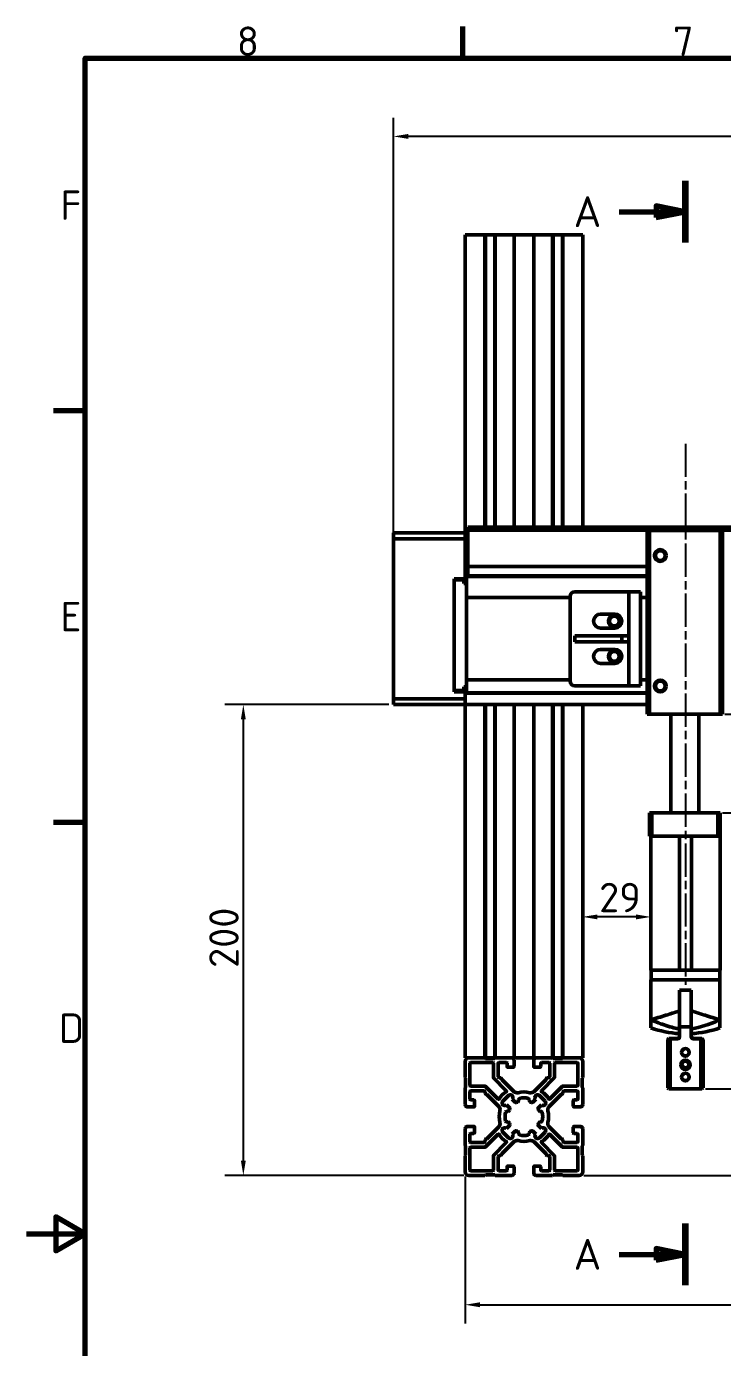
# Model space of a CAD drawing. Header units: millimetres. Extents: x 0 to 2376, y 0 to 1680.
# Drawn here: x 0 to 474, y 763 to 1662 of the extents above; entities that cross this region are included whole.
import ezdxf

# ---------------------------------------------------------------- set-up
doc = ezdxf.new("R2010")
doc.units = ezdxf.units.MM
doc.header["$LTSCALE"] = 4
doc.linetypes.add('CHAIN', pattern=[0.3543, 0.2362, -0.0295, 0.0591, -0.0295])
for name, color, linetype, lineweight in [('Border (ISO)', 7, 'Continuous', 70), ('Centerline (ISO)', 7, 'Continuous', 25), ('Dimension (ISO)', 7, 'Continuous', 25), ('Section Line (ISO)', 7, 'CHAIN', 70), ('Visible (ISO)', 7, 'Continuous', 50)]:
    doc.layers.add(name, color=color, linetype=linetype, lineweight=lineweight)
doc.styles.add('Label Text (DIN)', font='isocpeur.ttf')
doc.styles.add('Note Text (DIN)', font='isocpeur.ttf')
doc.dimstyles.new('AA-DT', dxfattribs={"dimscale": 4, "dimtxt": 5, "dimasz": 2.5, "dimexe": 3.175, "dimexo": 0.8, "dimgap": 0.8, "dimtad": 1, "dimdec": 0, "dimrnd": 1e-08, "dimzin": 0, "dimtxsty": 'Note Text (DIN)', "dimcen": 0.09, "dimdle": 10, "dimclrd": 5, "dimclre": 5, "dimclrt": 256, "dimadec": 0, "dimazin": 0, "dimtfac": 1, "dimtmove": 0, "dimatfit": 3, "dimfxl": 1, "dimtolj": 1, "dimtzin": 0, "dimlwd": -1, "dimlwe": -1, "dimarcsym": 0})
doc.dimstyles.new('Default (DIN)', dxfattribs={"dimscale": 4, "dimtxt": 5, "dimasz": 2.5, "dimexe": 3.175, "dimexo": 0.8, "dimgap": 0.8, "dimtad": 1, "dimdec": 0, "dimrnd": 1e-08, "dimzin": 0, "dimtxsty": 'Note Text (DIN)', "dimcen": 0.09, "dimdle": 10, "dimclrd": 5, "dimclre": 5, "dimclrt": 256, "dimadec": 0, "dimazin": 0, "dimtfac": 1, "dimtmove": 0, "dimatfit": 3, "dimfxl": 1, "dimtolj": 1, "dimtzin": 0, "dimlwd": -1, "dimlwe": -1, "dimarcsym": 0})

# ---------------------------------------------------------------- blocks, each defined once
blk = doc.blocks.new('Borders Default Border')
at = {"layer": 'Border (ISO)'}
for p, q in [((74.25, 410), (74.25, 415.4)), ((10, 350), (4.6, 350)), ((10, 280), (4.6, 280))]:
    blk.add_line(p, q, dxfattribs=at)
at = {"layer": 'Border (ISO)', "flags": 128}
for points in [[(10, 10), (10, 410), (584, 410), (584, 10), (10, 10)], [(0, 210), (10, 210), (5, 212.89), (5, 207.11), (10, 210)]]:
    blk.add_lwpolyline(points, dxfattribs=at)
at = {"layer": 'Border (ISO)', "char_height": 5, "attachment_point": 7, "style": 'Note Text (DIN)'}
for s, insert in [('8', (35.81, 410.4)), ('7', (110.05, 410.4)), ('F', (5.78, 382.5)), ('E', (5.78, 312.5)), ('D', (5.53, 242.5))]:
    blk.add_mtext(s, dxfattribs=dict(at, insert=insert))
blk = doc.blocks.new('*D5')
at = {"layer": 'Defpoints', "color": 0, "transparency": 16777216}
for p in [(472.26, 1193.77), (470.66, 1126.57), (563.22, 1126.57)]:
    blk.add_point(p, dxfattribs=at)
at = {"layer": 'Dimension (ISO)', "color": 5, "transparency": 16777216}
for p, q in [((475.46, 1193.77), (575.92, 1193.77)), ((563.22, 1183.77), (563.22, 1136.57)), ((473.86, 1126.57), (575.92, 1126.57)), ((563.22, 1034.08), (563.22, 1126.57)), ((747.62, 1034.08), (563.22, 1034.08))]:
    blk.add_line(p, q, dxfattribs=at)
for points in [[(561.55, 1183.77), (564.89, 1183.77), (563.22, 1193.77)], [(561.55, 1136.57), (564.89, 1136.57), (563.22, 1126.57)]]:
    blk.add_solid(points, dxfattribs=at)
at = {"layer": 'Dimension (ISO)', "transparency": 16777216, "insert": (576.42, 1057.3), "char_height": 20, "attachment_point": 1, "style": 'Note Text (DIN)'}
blk.add_mtext('\\A1; \\fISOCPEUR|b0|i0;{\\H20.0000;200 - CURSO}', dxfattribs=at)
blk = doc.blocks.new('2dTransSection0')
at = {"layer": 'Section Line (ISO)', "linetype": 'Continuous', "lineweight": 140}
for p, q in [((112.2, 378.63), (112.2, 389.16)), ((112.2, 201.25), (112.2, 211.78))]:
    blk.add_line(p, q, dxfattribs=at)
at = {"layer": 'Section Line (ISO)', "linetype": 'Continuous'}
for p, q in [((112.2, 383.89), (107.2, 384.89)), ((107.2, 384.89), (107.2, 382.89)), ((100.9, 383.89), (107.2, 383.89)), ((107.2, 383.89), (112.2, 383.89)), ((107.2, 382.89), (112.2, 383.89)), ((112.2, 206.52), (107.2, 207.52)), ((107.2, 207.52), (107.2, 205.52)), ((100.9, 206.52), (107.2, 206.52)), ((107.2, 206.52), (112.2, 206.52)), ((107.2, 205.52), (112.2, 206.52))]:
    blk.add_line(p, q, dxfattribs=at)
at = {"layer": 'Section Line (ISO)', "linetype": 'Continuous', "flags": 128}
for points in [[(107.2, 382.89), (112.2, 383.89), (107.2, 384.89), (107.2, 382.89)], [(107.2, 205.52), (112.2, 206.52), (107.2, 207.52), (107.2, 205.52)]]:
    blk.add_lwpolyline(points, dxfattribs=at)
at = {"layer": 'Section Line (ISO)'}
for points in [[(107.2, 382.89), (112.2, 383.89), (107.2, 384.89), (107.2, 382.89)], [(107.2, 205.52), (112.2, 206.52), (107.2, 207.52), (107.2, 205.52)]]:
    blk.add_solid(points, dxfattribs=at)
at = {"layer": 'Section Line (ISO)', "char_height": 5.25, "attachment_point": 7, "style": 'Label Text (DIN)'}
for insert in [(93.13, 381.27), (93.13, 203.89)]:
    blk.add_mtext('A', dxfattribs=dict(at, insert=insert))
blk = doc.blocks.new('*D8')
at = {"layer": 'Defpoints', "color": 0, "transparency": 16777216}
for p in [(249.9, 1586.81), (249.9, 1312.94), (969.9, 1314.09)]:
    blk.add_point(p, dxfattribs=at)
at = {"layer": 'Dimension (ISO)', "color": 5, "transparency": 16777216}
for p, q in [((249.9, 1316.14), (249.9, 1599.51)), ((969.9, 1317.29), (969.9, 1599.51)), ((959.9, 1586.81), (259.9, 1586.81))]:
    blk.add_line(p, q, dxfattribs=at)
for points in [[(259.9, 1588.48), (259.9, 1585.14), (249.9, 1586.81)], [(959.9, 1588.48), (959.9, 1585.14), (969.9, 1586.81)]]:
    blk.add_solid(points, dxfattribs=at)
at = {"layer": 'Dimension (ISO)', "transparency": 16777216, "insert": (589.9, 1610.01), "char_height": 20, "attachment_point": 1, "style": 'Note Text (DIN)'}
blk.add_mtext('\\A1;450', dxfattribs=at)
blk = doc.blocks.new('*D13')
at = {"layer": 'Defpoints', "color": 0, "transparency": 16777216}
for p in [(147.68, 1200.17), (249.9, 1200.17), (301.1, 879.77)]:
    blk.add_point(p, dxfattribs=at)
at = {"layer": 'Dimension (ISO)', "color": 5, "transparency": 16777216}
for p, q in [((246.7, 1200.17), (134.98, 1200.17)), ((147.68, 889.77), (147.68, 1190.17)), ((297.9, 879.77), (134.98, 879.77))]:
    blk.add_line(p, q, dxfattribs=at)
for points in [[(146.01, 1190.17), (149.35, 1190.17), (147.68, 1200.17)], [(146.01, 889.77), (149.35, 889.77), (147.68, 879.77)]]:
    blk.add_solid(points, dxfattribs=at)
at = {"layer": 'Dimension (ISO)', "transparency": 16777216, "insert": (124.48, 1020.97), "char_height": 20, "attachment_point": 1, "rotation": 90, "style": 'Note Text (DIN)'}
blk.add_mtext('\\A1;200', dxfattribs=at)
blk = doc.blocks.new('*D15')
at = {"layer": 'Defpoints', "color": 0, "transparency": 16777216}
for p in [(378.7, 1055.7), (378.7, 1055.7), (425.06, 1055.7)]:
    blk.add_point(p, dxfattribs=at)
at = {"layer": 'Dimension (ISO)', "color": 5, "transparency": 16777216}
blk.add_line((415.06, 1055.7), (388.7, 1055.7), dxfattribs=at)
for points in [[(388.7, 1057.36), (388.7, 1054.03), (378.7, 1055.7)], [(415.06, 1057.36), (415.06, 1054.03), (425.06, 1055.7)]]:
    blk.add_solid(points, dxfattribs=at)
at = {"layer": 'Dimension (ISO)', "transparency": 16777216, "insert": (389.88, 1078.9), "char_height": 20, "attachment_point": 1, "style": 'Note Text (DIN)'}
blk.add_mtext('\\A1;29', dxfattribs=at)
blk = doc.blocks.new('*D16')
at = {"layer": 'Defpoints', "color": 0, "transparency": 16777216}
for p in [(459.06, 938.72), (537.43, 938.72), (376.3, 879.77)]:
    blk.add_point(p, dxfattribs=at)
at = {"layer": 'Dimension (ISO)', "color": 5, "transparency": 16777216}
for p, q in [((462.26, 938.72), (550.13, 938.72)), ((537.43, 889.77), (537.43, 928.72)), ((379.5, 879.77), (550.13, 879.77))]:
    blk.add_line(p, q, dxfattribs=at)
for points in [[(535.76, 928.72), (539.1, 928.72), (537.43, 938.72)], [(535.76, 889.77), (539.1, 889.77), (537.43, 879.77)]]:
    blk.add_solid(points, dxfattribs=at)
at = {"layer": 'Dimension (ISO)', "transparency": 16777216, "insert": (514.23, 897.24), "char_height": 20, "attachment_point": 1, "rotation": 90, "style": 'Note Text (DIN)'}
blk.add_mtext('\\A1;37', dxfattribs=at)
blk = doc.blocks.new('*D23')
at = {"layer": 'Defpoints', "color": 0, "transparency": 16777216}
for p in [(298.7, 882.17), (921.1, 882.17), (921.1, 791.77)]:
    blk.add_point(p, dxfattribs=at)
at = {"layer": 'Dimension (ISO)', "color": 5, "transparency": 16777216}
for p, q in [((298.7, 878.97), (298.7, 779.07)), ((921.1, 878.97), (921.1, 779.07)), ((308.7, 791.77), (911.1, 791.77))]:
    blk.add_line(p, q, dxfattribs=at)
for points in [[(308.7, 793.43), (308.7, 790.1), (298.7, 791.77)], [(911.1, 793.43), (911.1, 790.1), (921.1, 791.77)]]:
    blk.add_solid(points, dxfattribs=at)
at = {"layer": 'Dimension (ISO)', "transparency": 16777216, "insert": (590.9, 814.97), "char_height": 20, "attachment_point": 1, "style": 'Note Text (DIN)'}
blk.add_mtext('\\A1;389', dxfattribs=at)

msp = doc.modelspace()

# ---------------------------------------------------------------- linework, layer by layer
at = {"layer": 'Centerline (ISO)', "linetype": 'CHAIN', "ltscale": 23.990969}
msp.add_line((448.66, 1377.73), (448.66, 1009.37), dxfattribs=at)
at = {"layer": 'Visible (ISO)'}
for p, q in [((298.7, 1519.77), (301.1, 1519.77)), ((298.7, 1519.77), (298.7, 1316.97)), ((312.14, 1519.77), (301.1, 1519.77)), ((312.46, 1519.77), (312.14, 1519.77)), ((312.14, 1519.77), (312.14, 1320.97)), ((318.86, 1519.77), (312.46, 1519.77)), ((312.46, 1519.77), (312.46, 1320.97)), ((319.18, 1519.77), (318.86, 1519.77)), ((318.86, 1519.77), (318.86, 1320.97)), ((330.46, 1519.77), (319.18, 1519.77)), ((319.18, 1519.77), (319.18, 1320.97)), ((330.46, 1519.77), (332.06, 1519.77)), ((334.73, 1519.77), (332.06, 1519.77)), ((332.06, 1519.77), (332.06, 1320.97)), ((334.73, 1519.77), (342.67, 1519.77)), ((345.34, 1519.77), (342.67, 1519.77)), ((345.34, 1519.77), (346.94, 1519.77)), ((345.34, 1519.77), (345.34, 1320.97)), ((358.22, 1519.77), (346.94, 1519.77)), ((358.54, 1519.77), (358.22, 1519.77)), ((358.22, 1519.77), (358.22, 1320.97)), ((364.94, 1519.77), (358.54, 1519.77)), ((358.54, 1519.77), (358.54, 1320.97)), ((365.26, 1519.77), (364.94, 1519.77)), ((364.94, 1519.77), (364.94, 1320.97)), ((376.3, 1519.77), (365.26, 1519.77)), ((365.26, 1519.77), (365.26, 1320.97)), ((376.3, 1519.77), (378.7, 1519.77)), ((378.7, 1519.77), (378.7, 1320.97)), ((249.9, 1312.94), (249.9, 1316.97)), ((249.9, 1316.97), (298.7, 1316.97)), ((249.9, 1312.94), (298.7, 1312.94)), ((249.9, 1312.94), (249.9, 1204.06)), ((298.7, 1312.94), (298.7, 1316.97)), ((298.7, 1312.94), (298.7, 1285.77)), ((300.46, 1320.97), (300.46, 1318.97)), ((300.46, 1320.97), (596.14, 1320.97)), ((300.46, 1294.25), (300.46, 1318.97)), ((300.46, 1318.97), (444.34, 1318.97)), ((422.66, 1318.57), (424.26, 1318.57)), ((422.66, 1193.77), (422.66, 1318.57)), ((424.26, 1318.57), (424.26, 1193.77)), ((424.26, 1318.57), (472.26, 1318.57)), ((444.62, 1320.81), (444.34, 1320.33)), ((444.34, 1320.33), (452.34, 1320.33)), ((444.34, 1320.33), (444.34, 1318.57)), ((444.62, 1320.81), (452.07, 1320.81)), ((452.07, 1320.81), (452.34, 1320.33)), ((452.34, 1320.33), (452.34, 1318.57)), ((452.34, 1318.97), (596.14, 1318.97)), ((472.26, 1318.57), (473.94, 1318.57)), ((472.26, 1193.77), (472.26, 1318.57)), ((473.94, 1318.57), (473.94, 1193.77)), ((298.7, 1308.17), (300.46, 1308.17)), ((298.7, 1298.3), (300.46, 1298.3)), ((291.18, 1285.77), (298.7, 1285.77)), ((291.18, 1208.97), (291.18, 1285.77)), ((298.7, 1293.77), (300.46, 1293.77)), ((298.7, 1291.05), (300.46, 1291.05)), ((298.7, 1285.77), (298.7, 1283.37)), ((299.5, 1290.57), (299.5, 1289.77)), ((299.5, 1290.57), (300.46, 1290.57)), ((299.5, 1287.77), (299.5, 1289.77)), ((299.5, 1287.37), (299.5, 1287.77)), ((299.5, 1287.37), (299.5, 1286.97)), ((299.5, 1287.37), (422.66, 1287.37)), ((299.5, 1273.37), (299.5, 1286.97)), ((300.46, 1287.85), (300.46, 1294.25)), ((300.46, 1294.25), (422.66, 1294.25)), ((300.46, 1287.85), (422.66, 1287.85)), ((291.18, 1284.97), (297.9, 1284.97)), ((297.9, 1284.97), (297.9, 1282.57)), ((297.9, 1282.57), (299.5, 1282.57)), ((298.7, 1283.37), (298.7, 1282.57)), ((373.3, 1276.97), (406.9, 1276.97)), ((410.1, 1276.97), (406.9, 1276.97)), ((410.1, 1273.77), (410.1, 1276.97)), ((418.1, 1276.97), (410.1, 1276.97)), ((418.1, 1276.97), (418.1, 1273.77)), ((299.5, 1272.97), (299.5, 1273.37)), ((299.5, 1216.97), (299.5, 1272.97)), ((299.5, 1272.97), (370.1, 1272.97)), ((370.1, 1216.17), (370.1, 1273.77)), ((410.1, 1216.17), (410.1, 1273.77)), ((418.1, 1216.17), (418.1, 1273.77)), ((418.1, 1272.97), (422.66, 1272.97)), ((390.94, 1261.77), (400.54, 1261.77)), ((400.54, 1252.17), (390.94, 1252.17)), ((373.3, 1246.97), (376.21, 1246.97)), ((373.3, 1246.97), (373.3, 1242.97)), ((376.21, 1242.97), (373.3, 1242.97)), ((376.21, 1246.97), (405.3, 1246.97)), ((405.3, 1242.97), (376.21, 1242.97)), ((405.3, 1246.97), (408.5, 1246.97)), ((405.3, 1246.97), (405.3, 1242.97)), ((408.5, 1242.97), (405.3, 1242.97)), ((408.5, 1246.97), (410.1, 1246.97)), ((410.1, 1242.97), (408.5, 1242.97)), ((390.94, 1237.77), (400.54, 1237.77)), ((400.54, 1228.17), (390.94, 1228.17)), ((299.5, 1216.57), (299.5, 1216.97)), ((299.5, 1216.97), (370.1, 1216.97)), ((299.5, 1208.97), (299.5, 1216.57)), ((410.1, 1212.97), (410.1, 1216.17)), ((418.1, 1216.97), (422.66, 1216.97)), ((418.1, 1216.17), (418.1, 1212.97)), ((291.18, 1209.77), (297.9, 1209.77)), ((298.7, 1208.97), (291.18, 1208.97)), ((297.9, 1212.17), (299.5, 1212.17)), ((297.9, 1212.17), (297.9, 1209.77)), ((298.7, 1212.17), (298.7, 1211.37)), ((298.7, 1211.37), (298.7, 1208.97)), ((298.7, 1208.97), (298.7, 1204.06)), ((298.7, 1207.85), (422.66, 1207.85)), ((299.5, 1208.97), (299.5, 1208.17)), ((422.66, 1208.17), (299.5, 1208.17)), ((406.9, 1212.97), (373.3, 1212.97)), ((406.9, 1212.97), (410.1, 1212.97)), ((410.1, 1212.97), (418.1, 1212.97)), ((249.9, 1204.06), (298.7, 1204.06)), ((249.9, 1200.17), (249.9, 1204.06)), ((249.9, 1200.17), (298.7, 1200.17)), ((298.7, 1200.17), (298.7, 1204.06)), ((298.7, 1200.17), (422.66, 1200.17)), ((298.7, 1200.17), (298.7, 959.77)), ((312.14, 1200.17), (312.14, 959.77)), ((312.46, 1200.17), (312.46, 959.77)), ((318.86, 1200.17), (318.86, 959.77)), ((319.18, 1200.17), (319.18, 959.77)), ((332.06, 1200.17), (332.06, 959.77)), ((345.34, 1200.17), (345.34, 959.77)), ((358.22, 1200.17), (358.22, 959.77)), ((358.54, 1200.17), (358.54, 959.77)), ((364.94, 1200.17), (364.94, 959.77)), ((365.26, 1200.17), (365.26, 959.77)), ((378.7, 1200.17), (378.7, 959.77)), ((424.26, 1193.77), (422.66, 1193.77)), ((472.26, 1193.77), (424.26, 1193.77)), ((438.66, 1193.77), (438.66, 1126.57)), ((457.86, 1193.77), (457.86, 1126.57)), ((473.94, 1193.77), (472.26, 1193.77)), ((424.26, 1126.57), (425.86, 1126.57)), ((424.26, 1110.57), (424.26, 1126.57)), ((425.86, 1126.57), (470.66, 1126.57)), ((425.86, 1110.57), (425.86, 1126.57)), ((470.66, 1126.57), (472.26, 1126.57)), ((470.66, 1110.57), (470.66, 1126.57)), ((472.26, 1110.57), (472.26, 1126.57)), ((425.86, 1110.57), (424.26, 1110.57)), ((425.06, 1110.57), (425.06, 1019.37)), ((470.66, 1110.57), (425.86, 1110.57)), ((444.5, 1110.57), (444.5, 1019.37)), ((452.82, 1110.57), (452.82, 1019.37)), ((472.26, 1110.57), (470.66, 1110.57)), ((472.26, 1110.57), (472.26, 1019.37)), ((425.06, 1019.37), (426.01, 1019.37)), ((425.22, 1012.97), (425.22, 1019.37)), ((426.01, 1019.37), (444.5, 1019.37)), ((452.82, 1019.37), (444.5, 1019.37)), ((452.82, 1019.37), (471.32, 1019.37)), ((471.32, 1019.37), (472.26, 1019.37)), ((472.11, 1012.97), (472.11, 1019.37)), ((425.18, 1012.97), (425.18, 985.41)), ((425.18, 1012.97), (426.13, 1012.97)), ((426.13, 1012.97), (471.2, 1012.97)), ((471.2, 1012.97), (472.14, 1012.97)), ((472.14, 1012.97), (472.14, 985.41)), ((452.66, 1005.77), (444.66, 1005.77)), ((444.66, 997.9), (444.66, 1005.77)), ((452.66, 1005.77), (452.66, 997.9)), ((444.66, 992.84), (444.66, 997.9)), ((444.66, 991.84), (444.66, 992.84)), ((444.66, 991.84), (444.66, 980.33)), ((452.66, 997.9), (452.66, 992.84)), ((452.66, 992.84), (452.66, 991.84)), ((452.66, 980.33), (452.66, 991.84)), ((425.18, 985.41), (425.18, 980.17)), ((444.66, 981.01), (452.66, 981.01)), ((444.66, 980.33), (444.66, 974.22)), ((452.66, 974.22), (452.66, 980.33)), ((472.14, 980.17), (472.14, 985.41)), ((436.66, 972.21), (437.46, 973.01)), ((437.46, 972.56), (436.66, 971.76)), ((436.66, 971.76), (436.66, 972.21)), ((436.66, 971.76), (436.66, 939.46)), ((437.46, 972.56), (437.46, 973.01)), ((437.46, 973.01), (438.26, 973.01)), ((438.26, 972.56), (437.46, 972.56)), ((438.26, 972.95), (438.26, 973.01)), ((438.26, 972.95), (443.06, 972.95)), ((438.26, 972.56), (438.26, 972.62)), ((443.06, 972.62), (438.26, 972.62)), ((438.26, 938.66), (438.26, 972.56)), ((454.26, 972.95), (459.06, 972.95)), ((459.06, 972.62), (454.26, 972.62)), ((459.06, 972.95), (459.06, 973.01)), ((459.06, 973.01), (459.86, 973.01)), ((459.06, 972.56), (459.06, 972.62)), ((459.06, 972.56), (459.06, 938.66)), ((459.86, 972.56), (459.06, 972.56)), ((459.86, 973.01), (460.66, 972.21)), ((459.86, 972.56), (459.86, 973.01)), ((460.66, 971.76), (459.86, 972.56)), ((460.66, 971.76), (460.66, 972.21)), ((460.66, 939.46), (460.66, 971.76)), ((301.1, 959.77), (298.7, 959.77)), ((298.7, 957.37), (298.7, 946.33)), ((312.14, 959.77), (301.1, 959.77)), ((301.9, 956.09), (301.9, 941.05)), ((317.42, 956.57), (302.38, 956.57)), ((312.46, 959.45), (312.14, 959.77)), ((312.14, 959.77), (312.46, 959.77)), ((312.46, 959.77), (318.86, 959.77)), ((318.86, 959.45), (312.46, 959.45)), ((317.9, 946.42), (317.9, 956.09)), ((319.18, 959.77), (318.86, 959.45)), ((318.86, 959.77), (319.18, 959.77)), ((330.46, 959.77), (319.18, 959.77)), ((321.1, 946.97), (321.1, 956.09)), ((321.58, 956.57), (326.78, 956.57)), ((327.26, 956.09), (327.26, 953.85)), ((327.74, 953.37), (331.58, 953.37)), ((332.06, 959.77), (330.46, 959.77)), ((332.06, 959.77), (334.73, 959.77)), ((332.06, 953.85), (332.06, 958.17)), ((342.67, 959.77), (334.73, 959.77)), ((342.67, 959.77), (345.34, 959.77)), ((346.94, 959.77), (345.34, 959.77)), ((345.34, 958.17), (345.34, 953.85)), ((345.82, 953.37), (349.66, 953.37)), ((358.22, 959.77), (346.94, 959.77)), ((350.14, 953.85), (350.14, 956.09)), ((350.62, 956.57), (355.82, 956.57)), ((356.3, 956.09), (356.3, 946.97)), ((358.54, 959.45), (358.22, 959.77)), ((358.22, 959.77), (358.54, 959.77)), ((358.54, 959.77), (364.94, 959.77)), ((364.94, 959.45), (358.54, 959.45)), ((359.5, 956.09), (359.5, 946.42)), ((375.02, 956.57), (359.98, 956.57)), ((365.26, 959.77), (364.94, 959.45)), ((364.94, 959.77), (365.26, 959.77)), ((376.3, 959.77), (365.26, 959.77)), ((375.5, 941.05), (375.5, 956.09)), ((378.7, 959.77), (376.3, 959.77)), ((378.7, 946.33), (378.7, 957.37)), ((298.7, 946.33), (299.02, 946.01)), ((299.02, 946.01), (299.02, 939.61)), ((326.68, 937.45), (318.04, 946.08)), ((323.02, 946.17), (321.9, 946.17)), ((323.5, 945.35), (323.5, 945.69)), ((331.72, 936.94), (323.64, 945.01)), ((353.76, 945.01), (345.69, 936.94)), ((359.36, 946.08), (350.73, 937.45)), ((353.9, 945.69), (353.9, 945.35)), ((355.5, 946.17), (354.38, 946.17)), ((378.38, 946.01), (378.7, 946.33)), ((378.38, 939.61), (378.38, 946.01)), ((299.02, 939.61), (298.7, 939.29)), ((298.7, 939.29), (298.7, 928.01)), ((301.9, 931.69), (301.9, 936.89)), ((302.38, 940.57), (312.05, 940.57)), ((302.38, 937.37), (311.5, 937.37)), ((312.3, 936.57), (312.3, 935.45)), ((312.39, 940.43), (321.02, 931.79)), ((356.39, 931.79), (365.02, 940.43)), ((365.1, 935.45), (365.1, 936.57)), ((365.36, 940.57), (375.02, 940.57)), ((365.9, 937.37), (375.02, 937.37)), ((375.5, 936.89), (375.5, 931.69)), ((378.7, 939.29), (378.38, 939.61)), ((378.7, 928.01), (378.7, 939.29)), ((436.66, 939.46), (437.46, 938.66)), ((437.46, 938.66), (438.26, 938.66)), ((459.06, 938.72), (438.26, 938.72)), ((459.06, 938.66), (459.86, 938.66)), ((459.86, 938.66), (460.66, 939.46)), ((300.3, 926.41), (304.62, 926.41)), ((304.62, 931.21), (302.38, 931.21)), ((305.1, 926.89), (305.1, 930.73)), ((312.78, 934.97), (313.12, 934.97)), ((313.46, 934.83), (321.53, 926.75)), ((328.18, 934.13), (324.34, 930.29)), ((326.82, 927.8), (329.01, 925.61)), ((332.86, 929.46), (330.67, 931.65)), ((335.1, 931.44), (335.1, 930.67)), ((342.3, 930.67), (342.3, 931.44)), ((346.74, 931.65), (344.55, 929.46)), ((348.39, 925.61), (350.58, 927.8)), ((353.07, 930.29), (349.23, 934.13)), ((355.88, 926.75), (363.95, 934.83)), ((364.29, 934.97), (364.62, 934.97)), ((372.3, 930.73), (372.3, 926.89)), ((375.02, 931.21), (372.78, 931.21)), ((372.78, 926.41), (377.1, 926.41)), ((327.8, 923.37), (327.04, 923.37)), ((350.37, 923.37), (349.61, 923.37)), ((298.7, 911.53), (298.7, 900.25)), ((304.62, 913.13), (300.3, 913.13)), ((302.38, 908.33), (304.62, 908.33)), ((305.1, 908.81), (305.1, 912.65)), ((321.53, 912.78), (313.46, 904.71)), ((324.34, 909.24), (328.18, 905.4)), ((329.01, 913.92), (326.82, 911.73)), ((327.04, 916.17), (327.8, 916.17)), ((330.67, 907.89), (332.86, 910.08)), ((335.1, 908.86), (335.1, 908.1)), ((342.3, 908.1), (342.3, 908.86)), ((344.55, 910.08), (346.74, 907.89)), ((350.58, 911.73), (348.39, 913.92)), ((349.23, 905.4), (353.07, 909.24)), ((349.61, 916.17), (350.37, 916.17)), ((363.95, 904.71), (355.88, 912.78)), ((372.3, 912.65), (372.3, 908.81)), ((377.1, 913.13), (372.78, 913.13)), ((372.78, 908.33), (375.02, 908.33)), ((378.7, 900.25), (378.7, 911.53)), ((298.7, 900.25), (299.02, 899.93)), ((299.02, 899.93), (299.02, 893.53)), ((301.9, 902.65), (301.9, 907.85)), ((311.5, 902.17), (302.38, 902.17)), ((312.3, 904.09), (312.3, 902.97)), ((321.02, 907.74), (312.39, 899.11)), ((313.12, 904.57), (312.78, 904.57)), ((318.04, 893.45), (326.68, 902.08)), ((323.64, 894.52), (331.72, 902.6)), ((345.69, 902.6), (353.76, 894.52)), ((350.73, 902.08), (359.36, 893.45)), ((365.02, 899.11), (356.39, 907.74)), ((364.62, 904.57), (364.29, 904.57)), ((365.1, 902.97), (365.1, 904.09)), ((375.02, 902.17), (365.9, 902.17)), ((375.5, 907.85), (375.5, 902.65)), ((378.38, 899.93), (378.7, 900.25)), ((378.38, 893.53), (378.38, 899.93)), ((299.02, 893.53), (298.7, 893.21)), ((298.7, 893.21), (298.7, 882.17)), ((301.9, 898.49), (301.9, 883.45)), ((312.05, 898.97), (302.38, 898.97)), ((317.9, 883.45), (317.9, 893.11)), ((321.1, 883.45), (321.1, 892.57)), ((321.9, 893.37), (323.02, 893.37)), ((323.5, 893.85), (323.5, 894.19)), ((353.9, 894.19), (353.9, 893.85)), ((354.38, 893.37), (355.5, 893.37)), ((356.3, 892.57), (356.3, 883.45)), ((359.5, 893.11), (359.5, 883.45)), ((375.02, 898.97), (365.36, 898.97)), ((375.5, 883.45), (375.5, 898.49)), ((378.7, 893.21), (378.38, 893.53)), ((378.7, 882.17), (378.7, 893.21)), ((302.38, 882.97), (317.42, 882.97)), ((326.78, 882.97), (321.58, 882.97)), ((327.26, 885.69), (327.26, 883.45)), ((331.58, 886.17), (327.74, 886.17)), ((332.06, 881.37), (332.06, 885.69)), ((345.34, 885.69), (345.34, 881.37)), ((349.66, 886.17), (345.82, 886.17)), ((350.14, 883.45), (350.14, 885.69)), ((355.82, 882.97), (350.62, 882.97)), ((359.98, 882.97), (375.02, 882.97)), ((301.1, 879.77), (312.14, 879.77)), ((312.14, 879.77), (312.46, 880.09)), ((312.46, 880.09), (318.86, 880.09)), ((318.86, 880.09), (319.18, 879.77)), ((319.18, 879.77), (330.46, 879.77)), ((346.94, 879.77), (358.22, 879.77)), ((358.22, 879.77), (358.54, 880.09)), ((358.54, 880.09), (364.94, 880.09)), ((364.94, 880.09), (365.26, 879.77)), ((365.26, 879.77), (376.3, 879.77))]:
    msp.add_line(p, q, dxfattribs=at)
for centre, radius in [((431.54, 1301.61), 4), ((431.54, 1301.61), 3.31), ((400.3, 1256.97), 4), ((400.3, 1256.97), 3.31), ((400.3, 1232.97), 4), ((400.3, 1232.97), 3.31), ((431.54, 1212.81), 4), ((431.54, 1212.81), 3.31)]:
    msp.add_circle(centre, radius, dxfattribs=at)
for centre, radius, start, end in [((373.3, 1273.77), 3.2, 90, 180), ((390.94, 1256.97), 4.8, 90, 270), ((400.54, 1256.97), 4.8, 270, 90), ((390.94, 1232.97), 4.8, 90, 270), ((400.54, 1232.97), 4.8, 270.00001, 90), ((373.3, 1216.17), 3.2, 180, 270), ((448.66, 1046.97), 70.8, 250.63175, 266.76123), ((448.66, 1046.97), 70.8, 273.23877, 289.36825), ((301.1, 957.37), 2.4, 90, 180), ((302.38, 956.09), 0.48, 90, 180), ((317.42, 956.09), 0.48, 0, 90), ((321.58, 956.09), 0.48, 90, 180), ((326.78, 956.09), 0.48, 0, 90), ((327.74, 953.85), 0.48, 180, 270), ((330.46, 958.17), 1.6, 0, 90), ((331.58, 953.85), 0.48, 270, 0), ((346.94, 958.17), 1.6, 90, 180), ((345.82, 953.85), 0.48, 180, 270), ((349.66, 953.85), 0.48, 270, 0), ((350.62, 956.09), 0.48, 90, 180), ((355.82, 956.09), 0.48, 0, 90), ((359.98, 956.09), 0.48, 90, 180), ((375.02, 956.09), 0.48, 0, 90), ((376.3, 957.37), 2.4, 0, 90), ((318.38, 946.42), 0.48, 180, 225), ((321.9, 946.97), 0.8, 180, 270), ((323.02, 945.69), 0.48, 0, 90), ((323.98, 945.35), 0.48, 180, 225), ((353.42, 945.35), 0.48, 315, 0), ((354.38, 945.69), 0.48, 90, 180), ((355.5, 946.97), 0.8, 270, 0), ((359.02, 946.42), 0.48, 315, 0), ((302.38, 941.05), 0.48, 180, 270), ((302.38, 936.89), 0.48, 90, 180), ((311.5, 936.57), 0.8, 0, 90), ((312.05, 940.09), 0.48, 45, 90), ((312.78, 935.45), 0.48, 180, 270), ((335.23, 923.24), 16, 122.66705, 147.33295), ((326.34, 937.11), 0.48, 302.66705, 45), ((333.98, 939.2), 3.2, 225, 283.66775), ((338.7, 919.77), 16.8, 76.33225, 103.66775), ((343.43, 939.2), 3.2, 256.33225, 315), ((351.07, 937.11), 0.48, 135, 237.33295), ((342.18, 923.24), 16, 32.66705, 57.33295), ((364.62, 935.45), 0.48, 270, 0), ((365.36, 940.09), 0.48, 90, 135), ((365.9, 936.57), 0.8, 90, 180), ((375.02, 941.05), 0.48, 270, 0), ((375.02, 936.89), 0.48, 0, 90), ((300.3, 928.01), 1.6, 180, 270), ((302.38, 931.69), 0.48, 180, 270), ((304.62, 930.73), 0.48, 0, 90), ((304.62, 926.89), 0.48, 270, 0), ((313.12, 934.49), 0.48, 45, 90), ((321.36, 932.13), 0.48, 225, 327.33295), ((319.27, 924.49), 3.2, 346.33225, 45), ((325.58, 929.04), 1.76, 135, 315), ((329.43, 932.89), 1.76, 315, 135), ((333.2, 929.8), 0.48, 225, 298.75649), ((338.7, 919.77), 10.96, 111.97177, 118.75649), ((334.3, 930.67), 0.8, 291.97177, 0), ((335.9, 931.44), 0.8, 103.4934, 180), ((338.7, 919.77), 12.8, 76.5066, 103.4934), ((341.5, 931.44), 0.8, 0, 76.5066), ((343.1, 930.67), 0.8, 180, 248.02823), ((338.7, 919.77), 10.96, 61.24351, 68.02823), ((344.21, 929.8), 0.48, 241.24351, 315), ((347.98, 932.89), 1.76, 45, 225), ((351.83, 929.04), 1.76, 225, 45), ((358.14, 924.49), 3.2, 135, 193.66775), ((356.05, 932.13), 0.48, 212.66705, 315), ((364.29, 934.49), 0.48, 90, 135), ((372.78, 930.73), 0.48, 90, 180), ((372.78, 926.89), 0.48, 180, 270), ((375.02, 931.69), 0.48, 270, 0), ((377.1, 928.01), 1.6, 270, 0), ((338.7, 919.77), 16.8, 166.33225, 193.66775), ((338.7, 919.77), 12.8, 166.5066, 193.4934), ((327.04, 922.57), 0.8, 90, 166.5066), ((327.8, 924.17), 0.8, 270, 338.02823), ((338.7, 919.77), 10.96, 151.24351, 158.02823), ((328.68, 925.27), 0.48, 331.24351, 45), ((348.73, 925.27), 0.48, 135, 208.75649), ((338.7, 919.77), 10.96, 21.97177, 28.75649), ((349.61, 924.17), 0.8, 201.97177, 270), ((350.37, 922.57), 0.8, 13.4934, 90), ((338.7, 919.77), 12.8, 346.5066, 13.4934), ((338.7, 919.77), 16.8, 346.33225, 13.66775), ((300.3, 911.53), 1.6, 90, 180), ((302.38, 907.85), 0.48, 90, 180), ((304.62, 912.65), 0.48, 0, 90), ((304.62, 908.81), 0.48, 270, 0), ((319.27, 915.04), 3.2, 315, 13.66775), ((325.58, 910.49), 1.76, 45, 225), ((327.04, 916.97), 0.8, 193.4934, 270), ((327.8, 915.37), 0.8, 21.97177, 90), ((338.7, 919.77), 10.96, 201.97177, 208.75649), ((328.68, 914.26), 0.48, 315, 28.75649), ((333.2, 909.74), 0.48, 61.24351, 135), ((338.7, 919.77), 10.96, 241.24351, 248.02823), ((334.3, 908.86), 0.8, 0, 68.02823), ((335.9, 908.1), 0.8, 180, 256.5066), ((341.5, 908.1), 0.8, 283.4934, 0), ((343.1, 908.86), 0.8, 111.97177, 180), ((338.7, 919.77), 10.96, 291.97177, 298.75649), ((344.21, 909.74), 0.48, 45, 118.75649), ((348.73, 914.26), 0.48, 151.24351, 225), ((338.7, 919.77), 10.96, 331.24351, 338.02823), ((349.61, 915.37), 0.8, 90, 158.02823), ((350.37, 916.97), 0.8, 270, 346.5066), ((351.83, 910.49), 1.76, 315, 135), ((358.14, 915.04), 3.2, 166.33225, 225), ((372.78, 912.65), 0.48, 90, 180), ((372.78, 908.81), 0.48, 180, 270), ((375.02, 907.85), 0.48, 0, 90), ((377.1, 911.53), 1.6, 0, 90), ((302.38, 902.65), 0.48, 180, 270), ((311.5, 902.97), 0.8, 270, 0), ((312.05, 899.45), 0.48, 270, 315), ((312.78, 904.09), 0.48, 90, 180), ((313.12, 905.05), 0.48, 270, 315), ((321.36, 907.4), 0.48, 32.66705, 135), ((335.23, 916.29), 16, 212.66705, 237.33295), ((326.34, 902.42), 0.48, 315, 57.33295), ((329.43, 906.64), 1.76, 225, 45), ((333.98, 900.33), 3.2, 76.33225, 135), ((338.7, 919.77), 16.8, 256.33225, 283.66775), ((338.7, 919.77), 12.8, 256.5066, 283.4934), ((343.43, 900.33), 3.2, 45, 103.66775), ((347.98, 906.64), 1.76, 135, 315), ((351.07, 902.42), 0.48, 122.66705, 225), ((342.18, 916.29), 16, 302.66705, 327.33295), ((356.05, 907.4), 0.48, 45, 147.33295), ((364.29, 905.05), 0.48, 225, 270), ((364.62, 904.09), 0.48, 0, 90), ((365.36, 899.45), 0.48, 225, 270), ((365.9, 902.97), 0.8, 180, 270), ((375.02, 902.65), 0.48, 270, 0), ((302.38, 898.49), 0.48, 90, 180), ((318.38, 893.11), 0.48, 135, 180), ((321.9, 892.57), 0.8, 90, 180), ((323.02, 893.85), 0.48, 270, 0), ((323.98, 894.19), 0.48, 135, 180), ((353.42, 894.19), 0.48, 0, 45), ((354.38, 893.85), 0.48, 180, 270), ((355.5, 892.57), 0.8, 0, 90), ((359.02, 893.11), 0.48, 0, 45), ((375.02, 898.49), 0.48, 0, 90), ((301.1, 882.17), 2.4, 180, 270), ((302.38, 883.45), 0.48, 180, 270), ((317.42, 883.45), 0.48, 270, 0), ((321.58, 883.45), 0.48, 180, 270), ((326.78, 883.45), 0.48, 270, 0), ((327.74, 885.69), 0.48, 90, 180), ((330.46, 881.37), 1.6, 270, 0), ((331.58, 885.69), 0.48, 0, 90), ((345.82, 885.69), 0.48, 90, 180), ((346.94, 881.37), 1.6, 180, 270), ((349.66, 885.69), 0.48, 0, 90), ((350.62, 883.45), 0.48, 180, 270), ((355.82, 883.45), 0.48, 270, 0), ((359.98, 883.45), 0.48, 180, 270), ((375.02, 883.45), 0.48, 270, 0), ((376.3, 882.17), 2.4, 270, 0)]:
    msp.add_arc(centre, radius, start, end, dxfattribs=at)
for centre, major_axis, start_param, end_param in [((443.06, 974.55), (1.6, 0), 4.712389, 6.283185), ((443.06, 974.22), (1.6, 0), 4.712389, 6.283185), ((454.26, 974.55), (-1.6, 0), 0, 1.570796), ((454.26, 974.22), (-1.6, 0), 0, 1.570796), ((448.66, 963.84), (-2.59, 0), 0.064673, 3.076919), ((448.66, 955.41), (2.4, 0), 3.199827, 6.224951), ((448.66, 947.05), (-2.59, 0), 0.064673, 3.076919)]:
    msp.add_ellipse(centre, major_axis=major_axis, ratio=0.999391, start_param=start_param, end_param=end_param, dxfattribs=at)
for centre, major_axis in [((448.66, 963.5), (-2.59, 0)), ((448.66, 955.11), (-3.2, 0)), ((448.66, 955.14), (-2.4, 0)), ((448.66, 946.71), (-2.59, 0))]:
    msp.add_ellipse(centre, major_axis=major_axis, ratio=0.999391, dxfattribs=at)
for points, knots in [([(426.13, 985.97), (429.72, 987.02), (433.27, 988.11), (437.84, 989.56), (439.25, 990.01), (442.03, 990.92), (443.42, 991.38), (444.66, 991.84)], [0.989344, 0.989344, 0.989344, 0.989344, 1.639393, 1.639393, 1.891223, 1.891223, 2.140207, 2.140207, 2.140207, 2.140207]), ([(452.66, 991.84), (453.91, 991.38), (455.3, 990.92), (458.08, 990.01), (459.49, 989.56), (464.06, 988.11), (467.61, 987.02), (471.2, 985.97)], [2.405556, 2.405556, 2.405556, 2.405556, 2.65454, 2.65454, 2.906369, 2.906369, 3.556418, 3.556418, 3.556418, 3.556418]), ([(425.18, 985.41), (425.18, 985.41), (425.18, 985.42), (425.19, 985.43), (425.19, 985.44), (425.2, 985.47), (425.21, 985.48), (425.26, 985.52), (425.31, 985.54), (425.45, 985.56), (425.51, 985.56), (425.59, 985.55)], [0, 0, 0, 0, 0.003859, 0.003859, 0.00924491, 0.00924491, 0.01995126, 0.01995126, 0.04408605, 0.04408605, 0.06300369, 0.06300369, 0.06300369, 0.06300369]), ([(425.59, 985.55), (425.68, 985.67), (425.8, 985.79), (425.98, 985.91), (426.04, 985.94), (426.11, 985.97), (426.12, 985.97), (426.13, 985.97)], [0.2326157, 0.2326157, 0.2326157, 0.2326157, 0.26237111, 0.26237111, 0.27456154, 0.27456154, 0.27588148, 0.27588148, 0.27588148, 0.27588148]), ([(444.66, 979.51), (442.46, 979.88), (439.2, 980.56), (432.03, 982.82), (428.79, 984.08), (425.59, 985.55)], [-1.528014, -1.528014, -1.528014, -1.528014, -0.709578, -0.709578, -0.028936, -0.028936, -0.028936, -0.028936]), ([(471.74, 985.55), (464.72, 982.33), (458.35, 980.52), (453.11, 979.59), (452.88, 979.55), (452.66, 979.51)], [-7.605094, -7.605094, -7.605094, -7.605094, -4.024551, -4.024551, -3.861283, -3.861283, -3.861283, -3.861283]), ([(471.2, 985.97), (471.21, 985.97), (471.22, 985.96), (471.3, 985.94), (471.36, 985.9), (471.54, 985.78), (471.64, 985.68), (471.73, 985.56), (471.73, 985.56), (471.74, 985.55)], [0.30059959, 0.30059959, 0.30059959, 0.30059959, 0.30269571, 0.30269571, 0.31629136, 0.31629136, 0.34348266, 0.34348266, 0.3454028, 0.3454028, 0.3454028, 0.3454028]), ([(471.74, 985.55), (471.78, 985.55), (471.81, 985.55), (471.93, 985.55), (471.99, 985.54), (472.08, 985.51), (472.11, 985.49), (472.13, 985.45), (472.14, 985.44), (472.14, 985.43), (472.14, 985.42), (472.14, 985.42), (472.14, 985.41), (472.14, 985.41)], [0.03788493, 0.03788493, 0.03788493, 0.03788493, 0.04779333, 0.04779333, 0.06940028, 0.06940028, 0.08873486, 0.08873486, 0.09527302, 0.09527302, 0.09827017, 0.09827017, 0.10090856, 0.10090856, 0.10090856, 0.10090856])]:
    msp.add_open_spline(points, degree=3, knots=knots, dxfattribs=at)

# ---------------------------------------------------------------- block references
at = {"xscale": 4, "yscale": 4, "zscale": 4}
msp.add_blockref('Borders Default Border', (0, 0), dxfattribs=at)
at = {"layer": 'Section Line (ISO)', "xscale": 4, "yscale": 4, "zscale": 4}
msp.add_blockref('2dTransSection0', (0, 0), dxfattribs=at)

# ---------------------------------------------------------------- dimensions: what is measured, and where the dimension line sits
at = {"layer": 'Dimension (ISO)', "color": 5, "true_color": 0x0000ff}
for base, p1, p2, angle, dimstyle, override, picture, middle in [((249.9, 1586.81), (969.9, 1314.09), (249.9, 1312.94), 180, 'AA-DT', {"dimgap": 0.8, "dimdec": 0, "dimlfac": 0.625, "dimtol": 0, "dimlim": 0, "dimtp": 0, "dimtm": 0, "dimtdec": 2, "dimtofl": 0, "dimatfit": 1}, '*D8', (609.9, 1586.81)), ((147.68, 1200.17), (301.1, 879.77), (249.9, 1200.17), 90, 'AA-DT', {"dimgap": 0.8, "dimdec": 0, "dimlfac": 0.625, "dimtol": 0, "dimlim": 0, "dimtp": 0, "dimtm": 0, "dimtdec": 2, "dimtofl": 0, "dimatfit": 1}, '*D13', (147.68, 1039.97)), ((378.7, 1055.7), (425.06, 1055.7), (378.7, 1055.7), 180, 'AA-DT', {"dimgap": 0.8, "dimdec": 0, "dimlfac": 0.625, "dimse1": 1, "dimse2": 1, "dimtol": 0, "dimlim": 0, "dimtp": 0, "dimtm": 0, "dimtdec": 2, "dimtofl": 0, "dimatfit": 1}, '*D15', (401.88, 1055.7)), ((537.43, 938.72), (376.3, 879.77), (459.06, 938.72), 90, 'AA-DT', {"dimgap": 0.8, "dimdec": 0, "dimlfac": 0.625, "dimtol": 0, "dimlim": 0, "dimtp": 0, "dimtm": 0, "dimtdec": 2, "dimtofl": 0, "dimatfit": 1}, '*D16', (537.43, 909.24)), ((921.1, 791.77), (298.7, 882.17), (921.1, 882.17), 180, 'Default (DIN)', {"dimgap": 0.8, "dimdec": 0, "dimlfac": 0.625, "dimtol": 0, "dimlim": 0, "dimtp": 0, "dimtm": 0, "dimtdec": 2, "dimtofl": 0, "dimatfit": 1}, '*D23', (609.9, 791.77))]:
    dim = msp.add_linear_dim(base=base, p1=p1, p2=p2, angle=angle, dimstyle=dimstyle, override=override, dxfattribs=at)
    dim.commit()
    dim.dimension.update_dxf_attribs({"geometry": picture, "text_midpoint": middle, "dimtype": 160})
dim = msp.add_linear_dim(base=(563.22, 1126.57), p1=(472.26, 1193.77), p2=(470.66, 1126.57), angle=90, text=' \\fISOCPEUR|b0|i0;{\\H20.0000;200 - CURSO}', dimstyle='AA-DT', override={"dimgap": 0.8, "dimtih": 1, "dimtoh": 1, "dimdec": 0, "dimlfac": 0.625, "dimtol": 0, "dimlim": 0, "dimtp": 0, "dimtm": 0, "dimtdec": 2, "dimtofl": 0, "dimtmove": 1, "dimatfit": 2}, dxfattribs=at)
dim.commit()
dim.dimension.update_dxf_attribs({"geometry": '*D5', "text_midpoint": (565.42, 1034.08), "dimtype": 160})

doc.saveas('drawing.dxf')
